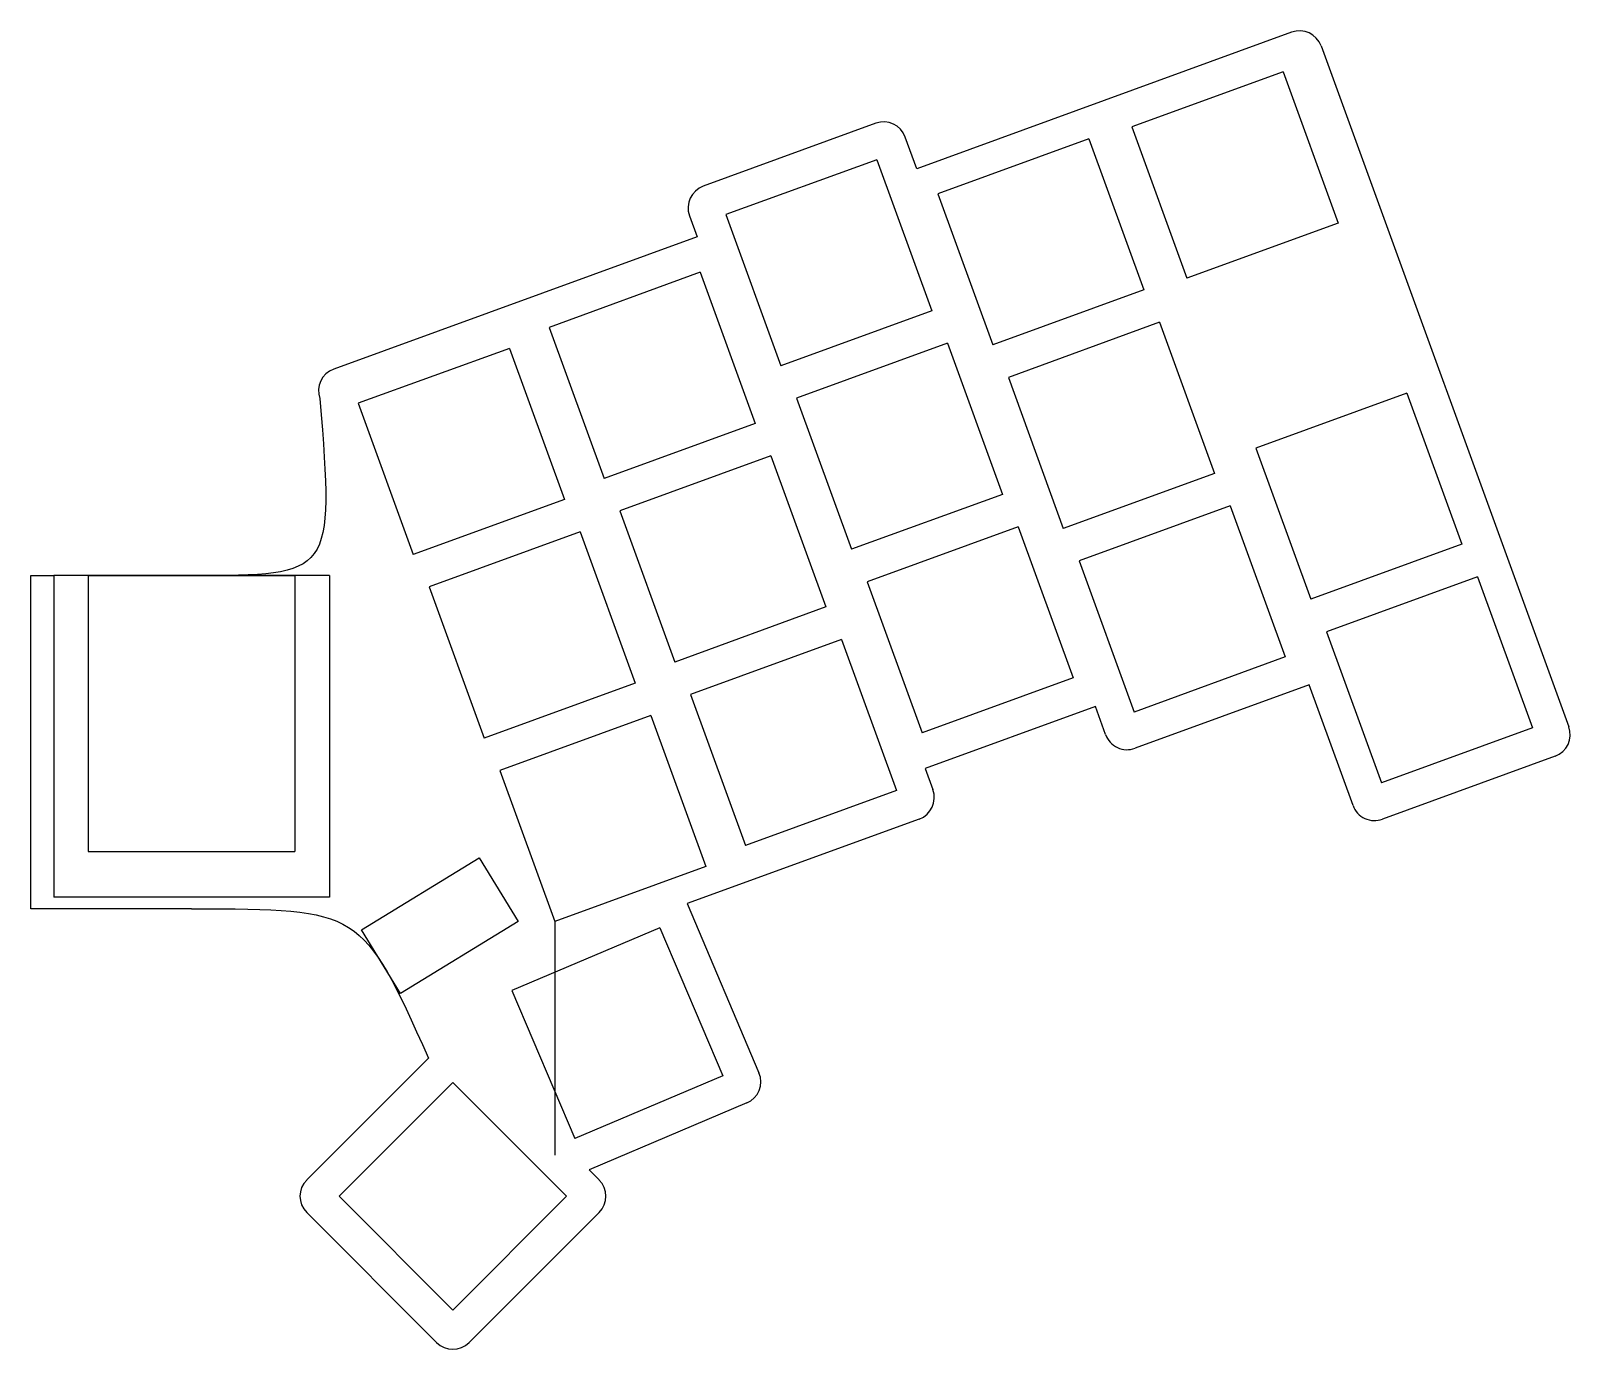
# Model space of a CAD drawing. Extents: x 46 to 180, y -54 to 61.
import ezdxf

# ---------------------------------------------------------------- set-up
doc = ezdxf.new("R2010")
doc.units = 0
doc.header["$MEASUREMENT"] = 0
doc.layers.add('MODELSKETCH_VISIBLE', color=7, linetype='CONTINUOUS')

msp = doc.modelspace()

# ---------------------------------------------------------------- linework, layer by layer
at = {"layer": 'MODELSKETCH_VISIBLE'}
for p, q in [((155.4, 61.05), (122.77, 49.17)), ((157.97, 59.86), (179.54, 0.59)), ((154.66, 57.59), (141.5, 52.8)), ((154.66, 57.59), (159.45, 44.43)), ((119.21, 53.12), (104.17, 47.64)), ((141.5, 52.8), (146.29, 39.65)), ((122.77, 49.17), (121.77, 51.92)), ((137.75, 51.78), (124.59, 46.99)), ((137.75, 51.78), (142.53, 38.62)), ((119.29, 49.95), (106.14, 45.17)), ((119.29, 49.95), (124.08, 36.8)), ((124.59, 46.99), (129.38, 33.83)), ((102.98, 45.08), (103.65, 43.24)), ((106.14, 45.17), (110.93, 32.01)), ((159.45, 44.43), (146.29, 39.65)), ((103.65, 43.24), (72.01, 31.72)), ((103.92, 40.15), (90.76, 35.36)), ((103.92, 40.15), (108.71, 26.99)), ((142.53, 38.62), (129.38, 33.83)), ((124.08, 36.8), (110.93, 32.01)), ((90.76, 35.36), (95.55, 22.2)), ((143.9, 35.8), (130.75, 31.01)), ((143.9, 35.8), (148.69, 22.64)), ((87.31, 33.53), (74.15, 28.75)), ((87.31, 33.53), (92.1, 20.38)), ((125.45, 33.98), (112.29, 29.19)), ((125.45, 33.98), (130.24, 20.82)), ((130.75, 31.01), (135.53, 17.86)), ((165.43, 29.63), (152.28, 24.85)), ((165.43, 29.63), (170.22, 16.48)), ((74.15, 28.75), (78.94, 15.59)), ((112.29, 29.19), (117.08, 16.04)), ((108.71, 26.99), (95.55, 22.2)), ((110.07, 24.17), (96.92, 19.38)), ((110.07, 24.17), (114.86, 11.02)), ((152.28, 24.85), (157.07, 11.69)), ((148.69, 22.64), (135.53, 17.86)), ((92.1, 20.38), (78.94, 15.59)), ((130.24, 20.82), (117.08, 16.04)), ((96.92, 19.38), (101.71, 6.23)), ((150.06, 19.83), (136.9, 15.04)), ((150.06, 19.83), (154.85, 6.67)), ((93.47, 17.56), (80.31, 12.77)), ((93.47, 17.56), (98.26, 4.4)), ((131.61, 18), (118.45, 13.22)), ((131.61, 18), (136.39, 4.85)), ((170.22, 16.48), (157.07, 11.69)), ((136.9, 15.04), (141.69, 1.88)), ((45.63, -15.25), (45.63, 13.75)), ((45.63, 13.75), (47.63, 13.75)), ((71.63, 13.75), (47.63, 13.75)), ((47.63, 13.75), (47.63, -14.25)), ((50.63, 13.75), (68.63, 13.75)), ((50.63, 13.75), (50.63, -10.25)), ((68.63, 13.75), (68.63, -10.25)), ((71.63, 13.75), (71.63, -14.25)), ((171.59, 13.66), (158.43, 8.87)), ((171.59, 13.66), (176.38, 0.5)), ((80.31, 12.77), (85.1, -0.39)), ((118.45, 13.22), (123.24, 0.06)), ((114.86, 11.02), (101.71, 6.23)), ((116.23, 8.2), (103.07, 3.41)), ((116.23, 8.2), (121.02, -4.96)), ((158.43, 8.87), (163.22, -4.29)), ((154.85, 6.67), (141.69, 1.88)), ((98.26, 4.4), (85.1, -0.39)), ((136.39, 4.85), (123.24, 0.06)), ((156.93, 4.24), (141.78, -1.28)), ((160.75, -6.25), (156.93, 4.24)), ((103.07, 3.41), (107.86, -9.75)), ((99.62, 1.58), (86.47, -3.2)), ((99.62, 1.58), (104.41, -11.57)), ((138.32, 2.36), (123.51, -3.03)), ((139.21, -0.08), (138.32, 2.36)), ((176.38, 0.5), (163.22, -4.29)), ((178.34, -1.97), (163.31, -7.45)), ((86.47, -3.2), (91.26, -16.36)), ((123.51, -3.03), (124.18, -4.87)), ((121.02, -4.96), (107.86, -9.75)), ((122.98, -7.44), (102.78, -14.79)), ((50.63, -10.25), (68.63, -10.25)), ((74.43, -17.08), (84.67, -10.82)), ((84.67, -10.82), (88.06, -16.36)), ((104.41, -11.57), (91.26, -16.36)), ((71.63, -14.25), (47.63, -14.25)), ((59.63, -15.25), (45.63, -15.25)), ((102.78, -14.79), (109.03, -29.53)), ((77.83, -22.63), (74.43, -17.08)), ((88.06, -16.36), (77.83, -22.63)), ((100.41, -16.9), (87.52, -22.37)), ((91.26, -16.36), (91.26, -36.69)), ((100.41, -16.9), (105.88, -29.78)), ((87.52, -22.37), (92.99, -35.25)), ((69.66, -38.85), (80.26, -28.25)), ((82.38, -30.37), (72.48, -40.27)), ((82.38, -30.37), (92.28, -40.27)), ((105.88, -29.78), (92.99, -35.25)), ((107.97, -32.15), (102.18, -34.61)), ((102.18, -34.61), (94.24, -37.98)), ((94.24, -37.98), (95.11, -38.85)), ((72.48, -40.27), (82.38, -50.17)), ((92.28, -40.27), (82.38, -50.17)), ((80.97, -53), (69.66, -41.68)), ((95.11, -41.68), (83.8, -53))]:
    msp.add_line(p, q, dxfattribs=at)
for centre, start, end in [((156.09, 59.17), 20, 110), ((119.89, 51.24), 20, 110), ((104.86, 45.76), 110, 200), ((72.69, 29.85), 110, 200), ((177.66, -0.09), 290, 20), ((141.09, 0.6), 200, 290), ((122.3, -5.56), 290, 20), ((162.63, -5.57), 200, 290), ((107.19, -30.31), 293, 23), ((71.07, -40.27), 135, 225), ((93.7, -40.27), 315, 45), ((82.38, -51.58), 225, 315)]:
    msp.add_arc(centre, 2, start, end, dxfattribs=at)
for points in [[(70.81, 29.16), (72.01, 13.75), (72.01, 13.75), (59.63, 13.75)], [(59.63, -15.25), (74.43, -15.25), (74.43, -15.25), (80.26, -28.25)]]:
    msp.add_open_spline(points, degree=3, dxfattribs=at)

doc.saveas('drawing.dxf')
